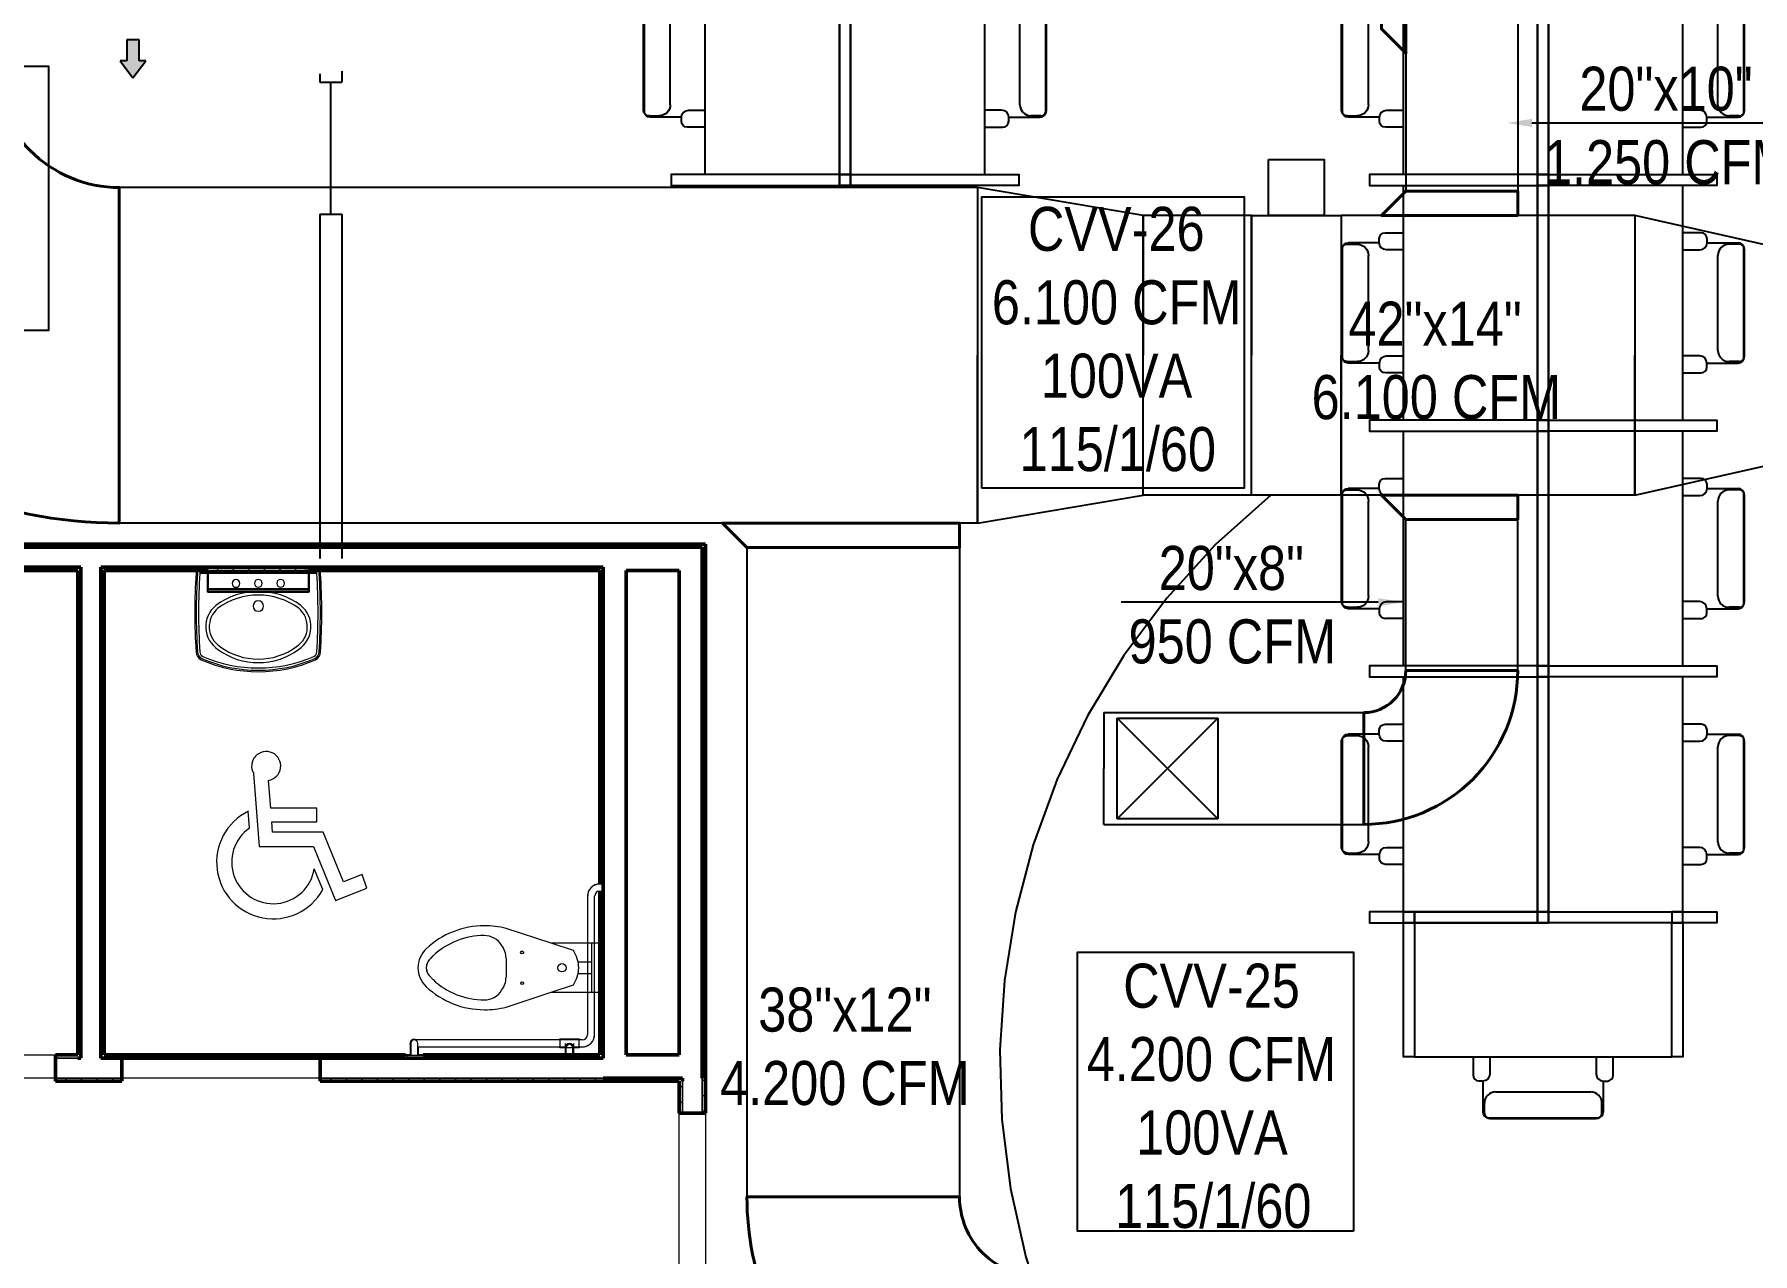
# Model space of a CAD drawing. Header units: inches. Extents: x -3 to 209, y -384 to 20.
# Drawn here: x 165.48 to 173.28, y -176.05 to -170.51 of the extents above; entities that cross this region are included whole.
import ezdxf
from ezdxf import colors
from ezdxf.entities.mleader import LeaderData, LeaderLine
from ezdxf.math import Vec2, Vec3

# ---------------------------------------------------------------- set-up
doc = ezdxf.new("R2010")
doc.units = ezdxf.units.IN
doc.header["$MEASUREMENT"] = 0
doc.linetypes.add('Hidden', pattern=[7.1438, 4.7625, -2.3813])
doc.linetypes.add('HIDDEN2', pattern=[0.1875, 0.125, -0.0625])
for name, color, linetype, lineweight in [('A-GENM', 253, 'Continuous', 9), ('A-WALL-PATT', 253, 'Continuous', 50), ('HVAC -Textos Suministro', 7, 'Continuous', 9), ('HVAC Suministro', 5, 'Continuous', 40), ('L-SITE', 253, 'Continuous', 9), ('P-SANR-FIXT', 253, 'Continuous', 9), ('Q-SPCQ', 253, 'Continuous', 9)]:
    doc.layers.add(name, color=color, linetype=linetype, lineweight=lineweight)
for name, color, linetype in [('A-WALL', 253, 'Continuous'), ('BASE PLAN$0$NBS-DARK', 253, 'Continuous'), ('BASE PLAN$0$NBS-HEAVY', 253, 'Continuous'), ('HVAC TEXTO CVV', 2, 'Continuous'), ('HVAC-Accesorios', 1, 'Continuous'), ('HVAC-Equipos', 3, 'Continuous'), ('HVAC-Rejillas', 2, 'HIDDEN2'), ('HVAC-Suministro', 170, 'Continuous'), ('NFF-FURN', 253, 'Continuous'), ('NFF-LIGHT', 253, 'Continuous')]:
    doc.layers.add(name, color=color, linetype=linetype)
doc.styles.add('Arial Narrow', font='ARIALN.TTF', dxfattribs={"height": 0.00295})
doc.styles.get("Standard").update_dxf_attribs({"font": 'arial.ttf'})

# ---------------------------------------------------------------- blocks, each defined once
blk = doc.blocks.new('ds')
at = {"linetype": 'ByBlock', "lineweight": -2}
for p, q in [((-0.0127, -0.0127), (0.0127, 0.0127)), ((-0.0127, 0.0127), (0.0127, -0.0127)), ((-0.0127, -0.0127), (-0.0127, 0.0127)), ((-0.0127, 0.0127), (0.0127, 0.0127)), ((0.0127, 0.0127), (0.0127, -0.0127)), ((0.0127, -0.0127), (-0.0127, -0.0127))]:
    blk.add_line(p, q, dxfattribs=at)
blk = doc.blocks.new('*U69')
blk.add_lwpolyline([(-0.26, -0.0566), (-0.26, 0), (0, 0), (0.0566, -0.0566), (-0.26, -0.0566)])
blk = doc.blocks.new('*U61')
blk.add_lwpolyline([(-0.182, -0.0566), (-0.182, 0), (0, 0), (0.0566, -0.0566), (-0.182, -0.0566)])
blk = doc.blocks.new('*U107')
blk.add_lwpolyline([(-0.494, -0.0566), (-0.494, 0), (0, 0), (0.0566, -0.0566), (-0.494, -0.0566)])
blk = doc.blocks.new('nci')
at = {"layer": 'NFF-FURN', "linetype": 'ByBlock', "lineweight": -2}
for p, q in [((717.3, -264.8), (634.6, -264.8)), ((744.2, -310), (744.2, -291.6)), ((744.2, -310), (885.7, -310)), ((634.6, -342.2), (711.9, -342.2)), ((793.3, -798.9), (793.3, -367.1)), ((889.4, -316.3), (844.1, -316.3)), ((911.1, -830.7), (911.1, -335.4)), ((914.8, -824.3), (914.8, -341.7)), ((710.9, -823.8), (634.6, -823.8)), ((743.2, -874.4), (743.2, -856.1)), ((743.2, -856.1), (885.7, -856.1)), ((889.4, -849.7), (844.1, -849.7)), ((634.6, -901.2), (716.3, -901.2))]:
    blk.add_line(p, q, dxfattribs=at)
for points in [[(-25, -50), (25, -50), (25, 0), (-25, 0)], [(25, -1116), (-25, -1116), (-25, -50), (25, -50)], [(25, -50), (25, -1116), (634.6, -1116), (634.6, -50)], [(-25, -1116), (25, -1116), (25, -1166), (-25, -1166)]]:
    blk.add_lwpolyline(points, close=True, dxfattribs=at)
for points in [[(25, 0), (789, 0), (789, -50), (25, -50), (25, 0)], [(25, -1116), (789, -1116), (789, -1166), (25, -1166), (25, -1116)]]:
    blk.add_lwpolyline(points, dxfattribs=at)
for centre, radius, start, end in [((711.9, -310), 32.3, 270, 0), ((717.3, -291.6), 26.9, 0, 90), ((885.7, -335.4), 25.4, 0, 90), ((844.1, -367.1), 50.8, 90, 180), ((889.4, -341.7), 25.4, 0, 90), ((710.9, -856.1), 32.3, 0, 90), ((844.1, -798.9), 50.8, 180, 270), ((885.7, -830.7), 25.4, 270, 0), ((889.4, -824.3), 25.4, 270, 0), ((716.3, -874.4), 26.9, 270, 0)]:
    blk.add_arc(centre, radius, start, end, dxfattribs=at)
blk = doc.blocks.new('tlws')
at = {"layer": 'NFF-FURN', "linetype": 'ByBlock', "lineweight": -2}
for p, q in [((-318.2, -609.6), (-318.2, -691.3)), ((-240.8, -685.9), (-240.8, -609.6)), ((240.8, -609.6), (240.8, -686.9)), ((318.2, -692.3), (318.2, -609.6)), ((-291.4, -718.2), (-273.1, -718.2)), ((-273.1, -718.2), (-273.1, -860.7)), ((-215.9, -768.3), (215.9, -768.3)), ((273, -719.2), (291.4, -719.2)), ((273, -719.2), (273, -860.7)), ((-266.7, -864.4), (-266.7, -819.1)), ((266.7, -864.4), (266.7, -819.1)), ((-247.7, -886.1), (247.6, -886.1)), ((-241.3, -889.8), (241.3, -889.8))]:
    blk.add_line(p, q, dxfattribs=at)
for points in [[(-584.6, 50), (-584.6, 0), (-634.6, 0), (-634.6, 50)], [(-584.6, 0), (-584.6, 50), (584.6, 50), (584.6, 0)], [(584.6, 0), (-584.6, 0), (-584.6, -609.6), (584.6, -609.6)], [(584.6, 50), (584.6, 0), (634.6, 0), (634.6, 50)]]:
    blk.add_lwpolyline(points, close=True, dxfattribs=at)
for points in [[(-584.6, 0), (-584.6, -609.6), (-634.6, -609.6), (-634.6, 0), (-584.6, 0)], [(634.6, 0), (634.6, -609.6), (584.6, -609.6), (584.6, 0), (634.6, 0)]]:
    blk.add_lwpolyline(points, dxfattribs=at)
for centre, radius, start, end in [((-291.4, -691.3), 26.9, 180, 270), ((-273.1, -685.9), 32.3, 270, 0), ((273, -686.9), 32.3, 180, 270), ((291.4, -692.3), 26.9, 270, 0), ((-215.9, -819.1), 50.8, 90, 180), ((215.9, -819.1), 50.8, 0, 90), ((-247.7, -860.7), 25.4, 180, 270), ((-241.3, -864.4), 25.4, 180, 270), ((241.3, -864.4), 25.4, 270, 0), ((247.6, -860.7), 25.4, 270, 0)]:
    blk.add_arc(centre, radius, start, end, dxfattribs=at)

msp = doc.modelspace()

# ---------------------------------------------------------------- hatches: boundary and pattern name
at = {"layer": 'HVAC-Rejillas'}
h = msp.add_hatch(color=256, dxfattribs=at)
h.dxf.hatch_style = 1
h.paths.add_polyline_path([(165.8975, -170.6325), (165.8675, -170.6325), (165.9254, -170.7102), (165.9834, -170.6325), (165.9534, -170.6325), (165.9534, -170.5371), (165.8975, -170.5371)])

# ---------------------------------------------------------------- linework, layer by layer
at = {"layer": 'A-GENM'}
for p, q in [((167.8243, -174.6404), (167.6192, -174.573)), ((167.9248, -174.6734), (167.8243, -174.6404)), ((168.0446, -174.6404), (167.8243, -174.6404)), ((168.0065, -174.6404), (168.0065, -174.8626)), ((168.0446, -174.8626), (168.0446, -174.6404)), ((167.2876, -174.6976), (167.2782, -174.7083)), ((167.6192, -174.7087), (167.6192, -174.7944)), ((167.6192, -174.7087), (167.6192, -174.7944)), ((168.0065, -174.7261), (167.9468, -174.7261)), ((167.9468, -174.7769), (168.0065, -174.7769)), ((167.6192, -174.93), (167.8243, -174.8626)), ((167.8243, -174.8626), (167.9248, -174.8296)), ((167.8243, -174.8626), (168.0446, -174.8626))]:
    msp.add_line(p, q, dxfattribs=at)
for centre, radius in [((167.6922, -174.6817), 0.00666), ((167.8732, -174.7515), 0.0191), ((167.6922, -174.8214), 0.00635)]:
    msp.add_circle(centre, radius, dxfattribs=at)
for centre, radius, start, end in [((167.5208, -174.9462), 0.3853, 90, 133.15027), ((167.5208, -174.9678), 0.4068, 76, 90), ((167.5208, -174.9462), 0.3409, 90, 133.15027), ((167.5208, -174.6974), 0.0921, 31.69821, 90), ((167.5208, -174.7087), 0.0984, 0, 37.25631), ((167.3397, -174.7531), 0.1206, 133.15027, 179.25115), ((167.3124, -174.7515), 0.0551, 124.11348, 180), ((167.3124, -174.7515), 0.0551, 128.33977, 180), ((167.8079, -174.7532), 0.1415, 0.68406, 34.32196), ((167.3397, -174.7499), 0.1206, 180.74885, 226.84973), ((167.3124, -174.7515), 0.0551, 180, 231.66023), ((167.3124, -174.7515), 0.0551, 180, 235.88652), ((167.3397, -174.7499), 0.0761, 216.06918, 226.84973), ((167.5208, -174.5568), 0.3409, 226.84973, 270), ((167.5208, -174.7944), 0.0984, 322.74369, 0), ((167.8079, -174.7498), 0.1415, 325.67804, 359.31594), ((167.5208, -174.5568), 0.3853, 226.84973, 270), ((167.5208, -174.8056), 0.0921, 270, 328.30179), ((167.5208, -174.5353), 0.4068, 270, 284)]:
    msp.add_arc(centre, radius, start, end, dxfattribs=at)
at = {"layer": 'A-WALL', "lineweight": 50}
for p, q in [((168.5252, -172.8271), (162.2439, -172.8271)), ((162.2439, -172.8421), (168.5102, -172.8421)), ((165.6896, -172.8421), (163.4399, -172.8421)), ((168.1121, -172.8421), (165.6896, -172.8421)), ((168.5102, -172.8421), (168.1121, -172.8421)), ((168.5102, -172.9471), (168.5102, -172.8421)), ((168.5102, -172.8421), (168.5102, -175.2523)), ((168.5252, -172.8421), (168.5252, -172.8271)), ((168.5252, -175.412), (168.5252, -172.8421)), ((163.4399, -172.9321), (165.6896, -172.9321)), ((165.6896, -172.9321), (163.4399, -172.9321)), ((165.6896, -172.9321), (165.6896, -175.1623)), ((165.6896, -172.9471), (165.6896, -172.9321)), ((165.7796, -175.1623), (165.7796, -172.9321)), ((165.7796, -172.9321), (168.0596, -172.9321)), ((168.0596, -172.9321), (165.7796, -172.9321)), ((165.7796, -172.9321), (165.7796, -172.9471)), ((168.0596, -172.9321), (168.0596, -175.1473)), ((168.0596, -172.9471), (168.0596, -172.9321)), ((163.4549, -172.9471), (165.6746, -172.9471)), ((165.6746, -172.9471), (165.6746, -175.1473)), ((165.6896, -175.1623), (165.6896, -172.9471)), ((165.7796, -172.9471), (165.7796, -175.1473)), ((165.7946, -172.9471), (166.2649, -172.9471)), ((165.7946, -175.1473), (165.7946, -172.9471)), ((166.7244, -172.9471), (168.0446, -172.9471)), ((168.0446, -172.9471), (168.0446, -174.3714)), ((168.0596, -175.1623), (168.0596, -172.9471)), ((168.1646, -172.9471), (168.4052, -172.9471)), ((168.1646, -175.1473), (168.1646, -172.9471)), ((168.4052, -172.9471), (168.4052, -175.1473)), ((168.5102, -175.1473), (168.5102, -172.9471)), ((168.0446, -174.4032), (168.0446, -175.1473)), ((165.6746, -175.1473), (165.5745, -175.1473)), ((165.5745, -175.1473), (165.5745, -175.1623)), ((165.5745, -175.1623), (165.5745, -175.2523)), ((165.6896, -175.1623), (165.6746, -175.1623)), ((165.6746, -175.1623), (165.6896, -175.1623)), ((165.7796, -175.1473), (165.7796, -175.1623)), ((165.8747, -175.1623), (165.7796, -175.1623)), ((165.7796, -175.1623), (168.0446, -175.1623)), ((167.1625, -175.1473), (165.7946, -175.1473)), ((165.8747, -175.2523), (165.8747, -175.1623)), ((168.0596, -175.1623), (166.7747, -175.1623)), ((166.7747, -175.1623), (166.7747, -175.2523)), ((168.0446, -175.1473), (167.2423, -175.1473)), ((168.0446, -175.1623), (168.0596, -175.1623)), ((168.0596, -175.1473), (168.0596, -175.1623)), ((168.4052, -175.1473), (168.1646, -175.1473)), ((168.5102, -175.2523), (168.5102, -175.1473)), ((165.5745, -175.2523), (165.5745, -175.2673)), ((165.5745, -175.2673), (165.8747, -175.2673)), ((165.8747, -175.2673), (165.8747, -175.2523)), ((166.7747, -175.2523), (166.7747, -175.2673)), ((166.7747, -175.2673), (168.4052, -175.2673)), ((168.0596, -175.2523), (168.4202, -175.2523)), ((168.4202, -175.2523), (168.0596, -175.2523)), ((168.4052, -175.2673), (168.4052, -175.412)), ((168.4202, -175.2523), (168.4202, -175.2673)), ((168.4202, -175.2673), (168.4202, -175.2523)), ((168.4052, -175.412), (168.4202, -175.412)), ((168.4202, -175.412), (168.5102, -175.412)), ((168.5102, -175.412), (168.5252, -175.412))]:
    msp.add_line(p, q, dxfattribs=at)
at = {"layer": 'A-WALL', "lineweight": 18}
for p, q in [((165.7946, -172.9471), (165.7796, -172.9471)), ((168.0596, -172.9471), (168.0446, -172.9471)), ((165.6746, -175.1623), (165.5745, -175.1623)), ((165.5745, -175.1623), (165.6746, -175.1623)), ((165.5745, -175.2523), (165.6896, -175.2523)), ((165.6896, -175.2523), (165.5745, -175.2523)), ((165.6896, -175.2523), (165.8747, -175.2523)), ((165.8747, -175.2523), (165.6896, -175.2523)), ((166.7747, -175.2523), (168.0596, -175.2523)), ((168.0596, -175.2523), (166.7747, -175.2523)), ((168.4202, -175.2673), (168.4202, -175.412)), ((168.4202, -175.412), (168.4202, -175.2673)), ((168.5102, -175.412), (168.5102, -175.2523)), ((168.5102, -175.2523), (168.5102, -175.412))]:
    msp.add_line(p, q, dxfattribs=at)
at = {"layer": 'A-WALL', "lineweight": 9}
for p, q in [((164.7745, -175.1473), (165.5745, -175.1473)), ((165.5745, -175.2523), (164.7745, -175.2523)), ((166.7747, -175.2523), (165.8747, -175.2523)), ((168.4052, -176.972), (168.4052, -175.412)), ((168.5252, -175.412), (168.5252, -176.972))]:
    msp.add_line(p, q, dxfattribs=at)
at = {"layer": 'A-WALL-PATT', "linetype": 'Continuous', "lineweight": 9}
for p, q in [((165.4908, -172.8421), (165.5058, -172.8271)), ((165.5615, -172.8421), (165.5765, -172.8271)), ((165.6322, -172.8421), (165.6472, -172.8271)), ((165.7029, -172.8421), (165.7179, -172.8271)), ((165.7736, -172.8421), (165.7886, -172.8271)), ((165.8443, -172.8421), (165.8593, -172.8271)), ((165.915, -172.8421), (165.93, -172.8271)), ((165.9857, -172.8421), (166.0007, -172.8271)), ((166.0564, -172.8421), (166.0714, -172.8271)), ((166.1272, -172.8421), (166.1422, -172.8271)), ((166.1979, -172.8421), (166.2129, -172.8271)), ((166.2686, -172.8421), (166.2836, -172.8271)), ((166.3393, -172.8421), (166.3543, -172.8271)), ((166.41, -172.8421), (166.425, -172.8271)), ((166.4807, -172.8421), (166.4957, -172.8271)), ((166.5514, -172.8421), (166.5664, -172.8271)), ((166.6221, -172.8421), (166.6371, -172.8271)), ((166.6928, -172.8421), (166.7078, -172.8271)), ((166.7636, -172.8421), (166.7786, -172.8271)), ((166.8343, -172.8421), (166.8493, -172.8271)), ((166.905, -172.8421), (166.92, -172.8271)), ((166.9757, -172.8421), (166.9907, -172.8271)), ((167.0464, -172.8421), (167.0614, -172.8271)), ((167.1171, -172.8421), (167.1321, -172.8271)), ((167.1878, -172.8421), (167.2028, -172.8271)), ((167.2585, -172.8421), (167.2735, -172.8271)), ((167.3292, -172.8421), (167.3442, -172.8271)), ((167.4, -172.8421), (167.415, -172.8271)), ((167.4707, -172.8421), (167.4857, -172.8271)), ((167.5414, -172.8421), (167.5564, -172.8271)), ((167.6121, -172.8421), (167.6271, -172.8271)), ((167.6828, -172.8421), (167.6978, -172.8271)), ((167.7535, -172.8421), (167.7685, -172.8271)), ((167.8242, -172.8421), (167.8392, -172.8271)), ((167.8949, -172.8421), (167.9099, -172.8271)), ((167.9656, -172.8421), (167.9806, -172.8271)), ((168.0363, -172.8421), (168.0513, -172.8271)), ((168.1071, -172.8421), (168.1221, -172.8271)), ((168.1778, -172.8421), (168.1928, -172.8271)), ((168.2485, -172.8421), (168.2635, -172.8271)), ((168.3192, -172.8421), (168.3342, -172.8271)), ((168.3899, -172.8421), (168.4049, -172.8271)), ((168.4606, -172.8421), (168.4756, -172.8271)), ((168.5102, -172.8632), (168.5252, -172.8482)), ((165.5979, -172.9471), (165.6129, -172.9321)), ((165.81, -172.9471), (165.825, -172.9321)), ((165.8807, -172.9471), (165.8957, -172.9321)), ((165.9514, -172.9471), (165.9664, -172.9321)), ((166.0222, -172.9471), (166.0372, -172.9321)), ((166.0929, -172.9471), (166.1079, -172.9321)), ((166.1636, -172.9471), (166.1786, -172.9321)), ((166.2343, -172.9471), (166.2493, -172.9321)), ((166.305, -172.9471), (166.32, -172.9321)), ((166.3757, -172.9471), (166.3907, -172.9321)), ((166.4464, -172.9471), (166.4614, -172.9321)), ((166.5171, -172.9471), (166.5321, -172.9321)), ((166.5878, -172.9471), (166.6028, -172.9321)), ((166.6586, -172.9471), (166.6736, -172.9321)), ((166.7293, -172.9471), (166.7443, -172.9321)), ((166.8, -172.9471), (166.815, -172.9321)), ((166.8707, -172.9471), (166.8857, -172.9321)), ((166.9414, -172.9471), (166.9564, -172.9321)), ((167.0121, -172.9471), (167.0271, -172.9321)), ((167.0828, -172.9471), (167.0978, -172.9321)), ((167.1535, -172.9471), (167.1685, -172.9321)), ((167.2242, -172.9471), (167.2392, -172.9321)), ((167.295, -172.9471), (167.31, -172.9321)), ((167.3657, -172.9471), (167.3807, -172.9321)), ((167.4364, -172.9471), (167.4514, -172.9321)), ((167.5071, -172.9471), (167.5221, -172.9321)), ((167.5778, -172.9471), (167.5928, -172.9321)), ((167.6485, -172.9471), (167.6635, -172.9321)), ((167.7192, -172.9471), (167.7342, -172.9321)), ((167.7899, -172.9471), (167.8049, -172.9321)), ((167.8606, -172.9471), (167.8756, -172.9321)), ((167.9313, -172.9471), (167.9463, -172.9321)), ((168.0021, -172.9471), (168.0171, -172.9321)), ((168.5102, -172.9339), (168.5252, -172.9189)), ((165.7796, -172.9526), (165.7852, -172.9471)), ((168.5102, -173.0046), (168.5252, -172.9896)), ((168.0446, -173.0637), (168.0596, -173.0487)), ((168.5102, -173.0753), (168.5252, -173.0603)), ((165.6896, -173.1601), (165.6746, -173.1451)), ((168.5102, -173.1461), (168.5252, -173.1311)), ((168.0446, -173.2227), (168.0596, -173.2077)), ((168.5102, -173.2168), (168.5252, -173.2018)), ((165.6746, -173.2946), (165.6896, -173.2796)), ((168.5102, -173.2875), (168.5252, -173.2725)), ((168.0446, -173.3817), (168.0596, -173.3667)), ((168.5102, -173.3582), (168.5252, -173.3432)), ((168.5102, -173.4289), (168.5252, -173.4139)), ((168.5102, -173.4996), (168.5252, -173.4846)), ((165.7796, -173.5327), (165.7946, -173.5177)), ((168.5102, -173.5703), (168.5252, -173.5553)), ((165.6896, -173.5843), (165.6746, -173.5693)), ((168.5102, -173.641), (168.5252, -173.626)), ((165.6746, -173.7189), (165.6896, -173.7039)), ((165.7796, -173.6917), (165.7946, -173.6767)), ((168.5102, -173.7117), (168.5252, -173.6967)), ((168.5102, -173.7825), (168.5252, -173.7675)), ((165.7796, -173.8507), (165.7946, -173.8357)), ((168.5102, -173.8532), (168.5252, -173.8382)), ((168.0446, -173.9618), (168.0596, -173.9468)), ((168.5102, -173.9239), (168.5252, -173.9089)), ((165.6896, -174.0086), (165.6746, -173.9936)), ((168.5102, -173.9946), (168.5252, -173.9796)), ((168.0446, -174.1208), (168.0596, -174.1058)), ((168.5102, -174.0653), (168.5252, -174.0503)), ((165.6746, -174.1432), (165.6896, -174.1282)), ((168.5102, -174.136), (168.5252, -174.121)), ((168.0446, -174.2798), (168.0596, -174.2648)), ((168.5102, -174.2067), (168.5252, -174.1917)), ((168.5102, -174.2774), (168.5252, -174.2624)), ((168.5102, -174.3481), (168.5252, -174.3331)), ((165.6896, -174.4329), (165.6746, -174.4179)), ((165.7796, -174.4307), (165.7946, -174.4157)), ((168.5102, -174.4188), (168.5252, -174.4038)), ((168.5102, -174.4896), (168.5252, -174.4746)), ((165.6746, -174.5674), (165.6896, -174.5524)), ((165.7796, -174.5897), (165.7946, -174.5747)), ((168.5102, -174.5603), (168.5252, -174.5453)), ((168.5102, -174.631), (168.5252, -174.616)), ((168.5102, -174.7017), (168.5252, -174.6867)), ((165.7796, -174.7487), (165.7946, -174.7337)), ((168.5102, -174.7724), (168.5252, -174.7574)), ((165.6896, -174.8571), (165.6746, -174.8421)), ((168.0446, -174.8598), (168.0596, -174.8448)), ((168.5102, -174.8431), (168.5252, -174.8281)), ((168.5102, -174.9138), (168.5252, -174.8988)), ((165.6746, -174.9917), (165.6896, -174.9767)), ((168.0446, -175.0188), (168.0596, -175.0038)), ((168.5102, -174.9845), (168.5252, -174.9695)), ((168.5102, -175.0552), (168.5252, -175.0402)), ((168.5102, -175.126), (168.5252, -175.111)), ((165.9461, -175.1623), (165.9611, -175.1473)), ((166.1051, -175.1623), (166.1201, -175.1473)), ((166.2641, -175.1623), (166.2791, -175.1473)), ((166.8441, -175.1623), (166.8591, -175.1473)), ((167.0031, -175.1623), (167.0181, -175.1473)), ((167.1621, -175.1623), (167.1751, -175.1493)), ((167.7421, -175.1623), (167.7571, -175.1473)), ((167.9011, -175.1623), (167.9161, -175.1473)), ((168.5102, -175.1967), (168.5252, -175.1817)), ((165.6112, -175.2673), (165.6262, -175.2523)), ((165.6819, -175.2673), (165.6969, -175.2523)), ((165.7526, -175.2673), (165.7676, -175.2523)), ((165.8233, -175.2673), (165.8383, -175.2523)), ((166.8132, -175.2673), (166.8282, -175.2523)), ((166.884, -175.2673), (166.899, -175.2523)), ((166.9547, -175.2673), (166.9697, -175.2523)), ((167.0254, -175.2673), (167.0404, -175.2523)), ((167.0961, -175.2673), (167.1111, -175.2523)), ((167.1668, -175.2673), (167.1818, -175.2523)), ((167.2375, -175.2673), (167.2525, -175.2523)), ((167.3082, -175.2673), (167.3232, -175.2523)), ((167.3789, -175.2673), (167.3939, -175.2523)), ((167.4496, -175.2673), (167.4646, -175.2523)), ((167.5204, -175.2673), (167.5354, -175.2523)), ((167.5911, -175.2673), (167.6061, -175.2523)), ((167.6618, -175.2673), (167.6768, -175.2523)), ((167.7325, -175.2673), (167.7475, -175.2523)), ((167.8032, -175.2673), (167.8182, -175.2523)), ((167.8739, -175.2673), (167.8889, -175.2523)), ((167.9446, -175.2673), (167.9596, -175.2523)), ((168.0153, -175.2673), (168.0303, -175.2523)), ((168.086, -175.2673), (168.101, -175.2523)), ((168.1568, -175.2673), (168.1718, -175.2523)), ((168.2275, -175.2673), (168.2425, -175.2523)), ((168.2982, -175.2673), (168.3132, -175.2523)), ((168.3689, -175.2673), (168.3839, -175.2523)), ((168.5102, -175.2674), (168.5252, -175.2524)), ((168.4052, -175.3017), (168.4202, -175.2867)), ((168.5102, -175.3381), (168.5252, -175.3231)), ((168.4052, -175.3724), (168.4202, -175.3574)), ((168.5102, -175.4088), (168.5252, -175.3938))]:
    msp.add_line(p, q, dxfattribs=at)
at = {"layer": 'BASE PLAN$0$NBS-DARK', "const_width": 0.01}
msp.add_lwpolyline([(166.8233, -170.7291), (166.8232, -171.3291)], dxfattribs=at)
at = {"layer": 'BASE PLAN$0$NBS-HEAVY'}
for p, q in [((166.7733, -170.6911), (166.7733, -170.7291)), ((166.7733, -170.7291), (166.8733, -170.7291)), ((166.8733, -170.6791), (166.8733, -170.7291)), ((166.7732, -171.3291), (166.8732, -171.3291)), ((166.7733, -171.3291), (166.7733, -172.8928)), ((166.8732, -171.3291), (166.8732, -172.8928))]:
    msp.add_line(p, q, dxfattribs=at)
at = {"layer": 'HVAC Suministro'}
for points in [[(165.2921, -170.6364), (163.7681, -170.6364, 0.414214), (165.8636, -172.7319), (165.8636, -171.2079, -0.414214)], [(171.5137, -173.5925), (171.5137, -174.1005, 0.414214), (172.2122, -173.402), (171.7042, -173.402, -0.414214)], [(170.0401, -176.1539), (170.0401, -177.1191, -0.414214), (168.7129, -175.792), (169.6781, -175.792, 0.414214)]]:
    msp.add_lwpolyline(points, format="xyb", close=True, dxfattribs=at)
at = {"layer": 'HVAC TEXTO CVV', "color": 1}
for points in [[(169.778, -172.5715), (170.9719, -172.5715), (170.9719, -171.2523), (169.778, -171.2523)], [(171.4669, -175.9483), (170.2141, -175.9483), (170.2141, -174.6804), (171.4669, -174.6804)]]:
    msp.add_lwpolyline(points, close=True, dxfattribs=at)
at = {"layer": 'HVAC-Accesorios', "color": 1, "linetype": 'Hidden'}
msp.add_arc((173.1844, -175.1856), 3.3233, 129.05217, 217.96584, dxfattribs=at)
at = {"layer": 'HVAC-Equipos'}
msp.add_lwpolyline([(171.0801, -171.0809), (171.3341, -171.0809), (171.3341, -171.3349), (171.0801, -171.3349)], close=True, dxfattribs=at)
msp.add_lwpolyline([(171.4103, -171.3349), (171.4103, -172.6048), (171.0039, -172.6048), (171.0039, -171.3349), (171.4103, -171.3349)], dxfattribs=at)
at = {"layer": 'HVAC-Rejillas'}
msp.add_lwpolyline([(165.8975, -170.5371), (165.8975, -170.6325), (165.8675, -170.6325), (165.9254, -170.7102), (165.9834, -170.6325), (165.9534, -170.6325), (165.9534, -170.5371)], close=True, dxfattribs=at)
at = {"layer": 'HVAC-Suministro'}
for p, q in [((171.7042, -169.5276), (171.7042, -171.2242)), ((172.2122, -169.5276), (172.2122, -171.2242)), ((169.7594, -171.2079), (165.8636, -171.2079)), ((165.8636, -171.2079), (165.8636, -171.9699)), ((169.7594, -171.2079), (169.7594, -171.9699)), ((171.7042, -171.2242), (171.9582, -171.2242)), ((172.2122, -171.2242), (171.9582, -171.2242)), ((171.0038, -171.3347), (170.5115, -171.3348)), ((170.5115, -171.3348), (170.5116, -171.9698)), ((171.0038, -171.3347), (171.0039, -171.9697)), ((172.7437, -171.3347), (171.4102, -171.3348)), ((171.4102, -171.3348), (171.4103, -171.9698)), ((172.7437, -171.3347), (172.7438, -171.9697)), ((165.8636, -172.7319), (165.8636, -171.9699)), ((169.7594, -172.7319), (169.7594, -171.9699)), ((170.5117, -172.6048), (170.5116, -171.9698)), ((171.004, -172.6047), (171.0039, -171.9697)), ((171.4103, -172.6048), (171.4103, -171.9698)), ((172.7438, -172.6047), (172.7438, -171.9697)), ((171.004, -172.6047), (170.5117, -172.6048)), ((172.7438, -172.6047), (171.4103, -172.6048)), ((169.7594, -172.7319), (165.8636, -172.7319)), ((171.7042, -173.402), (171.7042, -172.7153)), ((171.7042, -172.7153), (171.9582, -172.7153)), ((172.2122, -172.7153), (171.9582, -172.7153)), ((172.2122, -173.402), (172.2122, -172.7153)), ((168.7128, -172.8425), (169.1954, -172.8425)), ((168.7128, -172.8425), (168.7129, -175.792)), ((169.678, -172.8424), (169.1954, -172.8425)), ((169.678, -172.8424), (169.6781, -175.7919)), ((171.7042, -173.402), (171.9582, -173.402)), ((172.2122, -173.402), (171.9582, -173.402)), ((170.3331, -173.5925), (170.3331, -173.8465)), ((170.3331, -173.5925), (171.5137, -173.5925)), ((171.5137, -173.5925), (171.5137, -173.8465)), ((170.3331, -174.1005), (170.3331, -173.8465)), ((171.5137, -174.1005), (171.5137, -173.8465)), ((170.3331, -174.1005), (171.5137, -174.1005)), ((168.7129, -175.792), (169.1955, -175.792)), ((169.6781, -175.7919), (169.1955, -175.792))]:
    msp.add_line(p, q, dxfattribs=at)
for points in [[(170.5115, -171.3348), (169.7594, -171.2079), (169.7594, -172.7319), (170.5117, -172.6048)], [(173.6436, -171.5381), (172.7438, -171.3347), (172.7438, -172.6047), (173.6436, -172.4017)]]:
    msp.add_lwpolyline(points, close=True, dxfattribs=at)
at = {"layer": 'L-SITE'}
for p, q in [((166.4735, -173.869), (166.4989, -174.2012)), ((166.5509, -174.0272), (166.5413, -173.9005)), ((166.76, -174.0272), (166.5509, -174.0272)), ((166.76, -174.0889), (166.76, -174.0272)), ((166.4551, -174.1168), (166.4493, -174.0409)), ((166.5592, -174.1361), (166.5556, -174.0889)), ((166.5556, -174.0889), (166.76, -174.0889)), ((166.7896, -174.1361), (166.5592, -174.1361)), ((166.8814, -174.3619), (166.7896, -174.1361)), ((166.4989, -174.2012), (166.7457, -174.2012)), ((166.7457, -174.2012), (166.8454, -174.4464)), ((166.7875, -174.3967), (166.7488, -174.3016)), ((166.9667, -174.3278), (166.8814, -174.3619)), ((166.9879, -174.3895), (166.9667, -174.3278)), ((166.8454, -174.4464), (166.9879, -174.3895))]:
    msp.add_line(p, q, dxfattribs=at)
for centre, radius, start, end in [((166.5303, -173.8353), 0.066, 279.52961, 210.67771), ((166.5625, -174.272), 0.2573, 116.09402, 331.00806), ((166.5625, -174.272), 0.1887, 124.68421, 350.97943)]:
    msp.add_arc(centre, radius, start, end, dxfattribs=at)
at = {"layer": 'NFF-FURN'}
msp.add_lwpolyline([(163.5428, -171.857), (163.5428, -170.657), (165.5428, -170.657), (165.5428, -171.857)], close=True, dxfattribs=at)
at = {"layer": 'NFF-LIGHT'}
msp.add_line((165.5428, -170.657), (165.5428, -171.857), dxfattribs=at)
at = {"layer": 'P-SANR-FIXT'}
for p, q in [((166.7771, -172.9471), (166.2122, -172.9471)), ((166.2122, -172.9471), (166.2122, -172.9597)), ((166.2187, -172.96), (166.2187, -172.9471)), ((166.2292, -172.9471), (166.2292, -172.9603)), ((166.2292, -172.9556), (166.4946, -172.956)), ((166.4946, -172.9603), (166.2292, -172.9603)), ((166.4946, -172.956), (166.7601, -172.9556)), ((166.7601, -172.9603), (166.4946, -172.9603)), ((166.7601, -172.9603), (166.7601, -172.9471)), ((166.7706, -172.9471), (166.7706, -172.96)), ((166.7771, -172.9597), (166.7771, -172.9471))]:
    msp.add_line(p, q, dxfattribs=at)
for centre, radius, start, end in [((168.9135, -173.1384), 2.7072, 176.2165, 183.78169), ((168.9135, -173.1384), 2.7007, 176.21195, 183.78649), ((168.9135, -173.1384), 2.6901, 176.20455, 183.79545), ((166.3931, -173.0061), 0.0176, 0, 180), ((166.3931, -173.0061), 0.0176, 180, 0), ((166.4946, -173.0059), 0.0175, 0, 180), ((166.4946, -173.0059), 0.0175, 180, 0), ((166.5962, -173.0059), 0.0175, 0, 180), ((166.5962, -173.0059), 0.0175, 180, 0), ((164.0758, -173.1384), 2.6901, 356.20455, 3.79545), ((164.0758, -173.1384), 2.7007, 356.21461, 3.78805), ((164.0758, -173.1384), 2.7072, 356.21998, 3.7835), ((166.4946, -173.3682), 0.3256, 53.57252, 126.42748), ((166.4946, -173.3682), 0.3094, 53.65076, 126.34924), ((166.4946, -173.109), 0.0237, 0, 180), ((166.3802, -173.2024), 0.1243, 129.36336, 236.44856), ((166.3802, -173.2024), 0.1082, 129.57747, 236.64415), ((166.4946, -173.109), 0.0237, 180, 0), ((166.6091, -173.2024), 0.1082, 303.35585, 50.42253), ((166.6091, -173.2024), 0.1243, 303.55144, 50.63664), ((166.2514, -173.317), 0.0392, 179.96548, 246.03955), ((166.2514, -173.317), 0.0327, 179.60353, 246.01235), ((166.2514, -173.317), 0.0222, 178.70728, 245.94466), ((166.4946, -173.056), 0.3099, 233.76827, 306.23173), ((166.4946, -173.056), 0.2938, 233.69309, 306.30691), ((166.7382, -173.3172), 0.0219, 293.66977, 1.92173), ((166.7382, -173.3172), 0.0324, 293.66977, 0.90352), ((166.7382, -173.3172), 0.0389, 293.66977, 0.49426), ((166.4947, -172.7617), 0.6454, 246.32584, 293.66977), ((166.4947, -172.7617), 0.6389, 246.32735, 293.66977), ((166.4947, -172.7617), 0.6284, 246.33023, 293.66977)]:
    msp.add_arc(centre, radius, start, end, dxfattribs=at)
at = {"layer": 'Q-SPCQ', "lineweight": 25}
for p, q in [((166.2649, -173.0453), (166.2649, -172.9471)), ((166.2649, -172.9471), (166.7244, -172.9471)), ((166.2649, -173.0312), (166.2649, -172.9487)), ((166.2649, -172.9489), (166.2657, -172.9489)), ((166.2649, -172.9505), (166.2657, -172.9505)), ((166.2657, -172.9489), (166.2657, -172.9507)), ((166.2665, -173.0314), (166.2665, -172.9471)), ((166.2665, -172.9471), (166.7228, -172.9471)), ((166.2665, -172.9473), (166.2848, -172.9473)), ((166.2665, -172.9482), (166.2784, -172.9482)), ((166.2665, -172.9507), (166.7228, -172.9507)), ((166.2673, -172.9489), (166.2856, -172.9478)), ((166.722, -172.9489), (166.2673, -172.9489)), ((166.2848, -172.9473), (166.2848, -172.9478)), ((166.2856, -172.9478), (166.7037, -172.9478)), ((166.7037, -172.9478), (166.722, -172.9489)), ((166.7045, -172.9473), (166.7045, -172.9478)), ((166.7228, -172.9473), (166.7045, -172.9473)), ((166.7108, -172.9482), (166.7228, -172.9482)), ((166.7228, -172.9471), (166.7228, -173.0327)), ((166.7236, -172.9489), (166.7236, -172.9507)), ((166.7244, -172.9489), (166.7236, -172.9489)), ((166.7244, -172.9505), (166.7236, -172.9505)), ((166.7244, -172.9471), (166.7244, -173.0453)), ((166.7244, -172.9489), (166.7244, -173.0312)), ((166.266, -173.0342), (166.2649, -173.034)), ((166.2649, -173.0441), (166.2649, -173.034)), ((166.7244, -173.0453), (166.2649, -173.0453)), ((166.266, -173.0331), (166.2669, -173.033)), ((166.266, -173.0453), (166.266, -173.0342)), ((166.7232, -173.0443), (166.266, -173.0443)), ((166.7232, -173.0453), (166.266, -173.0453)), ((166.2665, -173.0314), (166.2661, -173.0327)), ((166.7232, -173.0342), (166.2661, -173.0341)), ((166.7228, -173.0314), (166.2665, -173.0314)), ((166.2672, -173.0328), (166.7221, -173.0328)), ((166.7232, -173.0331), (166.7224, -173.033)), ((166.7232, -173.0342), (166.7226, -173.0332)), ((166.7232, -173.0342), (166.7232, -173.0453)), ((166.7244, -173.034), (166.7244, -173.0441))]:
    msp.add_line(p, q, dxfattribs=at)
at = {"layer": 'Q-SPCQ'}
for p, q in [((168.0565, -174.3714), (168.0438, -174.3714)), ((168.0438, -174.4032), (168.0565, -174.4032)), ((167.9898, -174.4254), (167.9898, -175.0549)), ((168.0215, -175.0555), (168.0215, -174.4254)), ((167.1833, -175.0953), (167.1833, -175.1461)), ((167.1865, -175.0953), (167.1865, -175.1461)), ((167.8564, -175.0794), (167.2024, -175.0794)), ((167.2183, -175.1461), (167.2183, -175.0953)), ((167.2183, -175.1461), (167.2183, -175.1112)), ((167.2183, -175.1112), (167.8564, -175.1112)), ((167.2214, -175.1461), (167.2214, -175.111)), ((167.8633, -175.0763), (167.8564, -175.0794)), ((167.8633, -175.0763), (167.8564, -175.0794)), ((167.958, -175.0794), (167.8564, -175.0794)), ((167.8564, -175.1112), (167.8633, -175.1144)), ((167.8564, -175.1112), (167.8633, -175.1144)), ((167.8564, -175.1112), (167.8914, -175.1112)), ((167.9512, -175.0763), (167.8633, -175.0763)), ((167.9512, -175.0763), (167.8633, -175.0763)), ((167.8633, -175.0763), (167.8633, -175.0953)), ((167.8633, -175.0953), (167.8633, -175.1144)), ((167.8633, -175.1144), (167.8882, -175.1144)), ((167.8633, -175.1144), (167.8883, -175.1144)), ((167.8882, -175.0953), (167.8882, -175.1112)), ((167.8882, -175.1143), (167.8882, -175.1461)), ((167.8882, -175.1144), (167.8882, -175.1461)), ((167.8914, -175.1112), (167.8914, -175.1451)), ((167.8914, -175.1144), (167.9231, -175.1144)), ((167.9231, -175.1112), (167.958, -175.1112)), ((167.9231, -175.1451), (167.9231, -175.1112)), ((167.9262, -175.1144), (167.9512, -175.1144)), ((167.9263, -175.1112), (167.9263, -175.0953)), ((167.9263, -175.1461), (167.9263, -175.1143)), ((167.9263, -175.1461), (167.9263, -175.1144)), ((167.9263, -175.1144), (167.9512, -175.1144)), ((167.958, -175.0794), (167.9512, -175.0763)), ((167.958, -175.0794), (167.9512, -175.0763)), ((167.9512, -175.0953), (167.9512, -175.0763)), ((167.9512, -175.1144), (167.9512, -175.0953)), ((167.9512, -175.1144), (167.958, -175.1112)), ((167.9512, -175.1144), (167.958, -175.1112)), ((167.9644, -175.0794), (167.958, -175.0794)), ((167.958, -175.1112), (167.9644, -175.1112)), ((167.9898, -175.054), (167.9898, -175.0551)), ((167.1625, -175.1461), (167.1611, -175.1461)), ((167.1611, -175.1461), (167.1611, -175.1473)), ((167.1611, -175.1461), (167.1611, -175.1493)), ((167.1611, -175.1461), (167.1611, -175.1473)), ((167.1625, -175.1461), (167.1864, -175.1461)), ((167.1625, -175.1461), (167.1625, -175.1461)), ((167.2024, -175.1493), (167.1625, -175.1493)), ((167.2423, -175.1493), (167.2024, -175.1493)), ((167.2184, -175.1461), (167.2423, -175.1461)), ((167.2437, -175.1461), (167.2423, -175.1461)), ((167.2423, -175.1461), (167.2423, -175.1461)), ((167.2437, -175.1473), (167.2437, -175.1461)), ((167.2437, -175.1493), (167.2437, -175.1461)), ((167.2437, -175.1473), (167.2437, -175.1461)), ((167.8674, -175.1461), (167.866, -175.1461)), ((167.866, -175.1461), (167.866, -175.1473)), ((167.866, -175.1461), (167.866, -175.1473)), ((167.866, -175.1461), (167.9072, -175.1461)), ((167.9072, -175.1461), (167.9485, -175.1461)), ((167.9485, -175.1461), (167.948, -175.1461)), ((167.9485, -175.1473), (167.9485, -175.1461)), ((167.9485, -175.1473), (167.9485, -175.1461))]:
    msp.add_line(p, q, dxfattribs=at)
at = {"layer": 'Q-SPCQ', "flags": 128}
for points in [[(168.0438, -174.3714), (168.0416, -174.3715), (168.0395, -174.3716), (168.0373, -174.3718), (168.0352, -174.3721), (168.0331, -174.3725), (168.0309, -174.373), (168.0289, -174.3735), (168.0268, -174.3742), (168.0248, -174.3749), (168.0228, -174.3757), (168.0208, -174.3766), (168.0188, -174.3775), (168.017, -174.3786), (168.0151, -174.3797), (168.0133, -174.3809), (168.0115, -174.3821), (168.0098, -174.3834), (168.0082, -174.3848), (168.0066, -174.3863), (168.0051, -174.3878), (168.0036, -174.3894), (168.0022, -174.391), (168.0008, -174.3927), (167.9996, -174.3944), (167.9984, -174.3962), (167.9972, -174.3981), (167.9962, -174.4), (167.9952, -174.4019), (167.9943, -174.4038), (167.9935, -174.4058), (167.9927, -174.4079), (167.9921, -174.4099), (167.9915, -174.412), (167.991, -174.4141), (167.9906, -174.4162), (167.9903, -174.4184), (167.99, -174.4205), (167.9899, -174.4227), (167.9898, -174.4248)], [(167.1865, -175.0953), (167.1865, -175.0954), (167.1865, -175.0955), (167.1865, -175.0956), (167.1865, -175.0958), (167.1865, -175.0961), (167.1865, -175.0965), (167.1865, -175.0969)], [(167.2025, -175.1112), (167.2024, -175.1112), (167.2024, -175.1112)], [(167.2183, -175.0971), (167.2183, -175.0966), (167.2183, -175.0962), (167.2183, -175.0959), (167.2183, -175.0957), (167.2183, -175.0955), (167.2183, -175.0954), (167.2183, -175.0953), (167.2183, -175.0953)], [(167.9644, -175.1112), (167.9667, -175.1112), (167.969, -175.111), (167.9712, -175.1108), (167.9735, -175.1105), (167.9758, -175.1101), (167.978, -175.1096), (167.9802, -175.109), (167.9824, -175.1083), (167.9845, -175.1075), (167.9867, -175.1067), (167.9887, -175.1058), (167.9908, -175.1047), (167.992, -175.1041)], [(167.9928, -175.1036), (167.9948, -175.1025), (167.9967, -175.1012), (167.9985, -175.0999), (168.0003, -175.0985), (168.0021, -175.097), (168.0038, -175.0955), (168.0054, -175.0939), (168.007, -175.0922), (168.0084, -175.0905), (168.0099, -175.0887), (168.0112, -175.0868), (168.0125, -175.0849), (168.0137, -175.083), (168.0148, -175.081), (168.0158, -175.0789), (168.0168, -175.0769), (168.0177, -175.0748), (168.0185, -175.0726), (168.0191, -175.0704), (168.0198, -175.0682), (168.0203, -175.066), (168.0207, -175.0638), (168.0211, -175.0615), (168.0213, -175.0592), (168.0215, -175.0569), (168.0215, -175.0547)]]:
    msp.add_lwpolyline(points, dxfattribs=at)
at = {"layer": 'Q-SPCQ', "lineweight": 25}
for centre, radius, start, end in [((166.2665, -172.9487), 0.00163, 90, 180), ((166.2665, -172.9489), 0.00163, 90, 180), ((166.2661, -172.9476), 0.00312, 246.8109, 277.34561), ((166.2665, -172.9489), 0.000737, 90, 180), ((166.7228, -172.9488), 0.00164, 353.70495, 90), ((166.7228, -172.9489), 0.00163, 0.00001, 90), ((166.7228, -172.9489), 0.000737, 0.00002, 90), ((166.7232, -172.9476), 0.00312, 262.65418, 293.18934), ((166.2661, -173.0283), 0.00312, 246.80786, 277.34872), ((166.2664, -173.0312), 0.00155, 179.53372, 256.67808), ((166.2662, -173.034), 0.00133, 96, 180), ((166.2658, -173.0319), 0.00228, 246.80222, 277.30225), ((166.2658, -173.042), 0.00228, 246.94792, 277.50378), ((166.266, -173.0441), 0.00119, 180, 270), ((166.2662, -173.034), 0.000887, 99.21029, 185.08897), ((166.266, -173.0442), 0.00071, 190.65321, 271.19711), ((166.7219, -173.0336), 0.000836, 34, 96.99117), ((166.7232, -173.0283), 0.00312, 262.65286, 293.19247), ((166.723, -173.0312), 0.00149, 274, 0), ((166.7231, -173.034), 0.00129, 356.65651, 94), ((166.7231, -173.034), 0.000881, 358.30674, 80.61578), ((166.7235, -173.0319), 0.00229, 262.66048, 293.16595), ((166.7235, -173.0421), 0.00226, 262.42641, 293.27419), ((166.7232, -173.0441), 0.00119, 270, 0), ((166.7232, -173.0441), 0.000724, 270.1892, 348.3242)]:
    msp.add_arc(centre, radius, start, end, dxfattribs=at)
at = {"layer": 'Q-SPCQ'}
for centre, radius, start, end in [((168.0438, -174.4254), 0.054, 90, 180), ((168.0438, -174.4254), 0.0222, 90, 180), ((167.2024, -175.0953), 0.019, 64.3934, 180), ((167.2024, -175.0953), 0.019, 180, 205.6066), ((167.2024, -175.0953), 0.0159, 0, 180), ((167.2024, -175.0953), 0.0159, 90, 180), ((167.9072, -175.1144), 0.0191, 0, 180), ((167.9644, -175.054), 0.0254, 270, 358.18382), ((167.9644, -175.054), 0.0571, 270, 358.51742)]:
    msp.add_arc(centre, radius, start, end, dxfattribs=at)
at = {"layer": 'Q-SPCQ', "lineweight": 25}
for points, degree in [([(166.2673, -172.9489), (166.267, -172.9489), (166.2665, -172.9507)], 2), ([(166.722, -172.9489), (166.7223, -172.9489), (166.7228, -172.9507)], 2), ([(166.2675, -173.0328), (166.267, -173.0328), (166.2667, -173.0332), (166.266, -173.0342)], 3), ([(166.2665, -173.0314), (166.2669, -173.033), (166.2671, -173.0328), (166.2675, -173.0328)], 3), ([(166.7228, -173.0314), (166.7224, -173.0328), (166.7221, -173.0328)], 2)]:
    msp.add_open_spline(points, degree=degree, dxfattribs=at)
at = {"layer": 'Q-SPCQ'}
for points, knots in [([(167.1865, -175.1058), (167.1864, -175.1056), (167.186, -175.1051), (167.1854, -175.104), (167.1845, -175.102), (167.1836, -175.099), (167.1833, -175.0966), (167.1833, -175.0953)], [0.5788489, 0.5788489, 0.5788489, 0.5788489, 0.6071429, 0.6428571, 0.7142857, 0.8571429, 1, 1, 1, 1]), ([(167.8883, -175.1144), (167.8883, -175.1144), (167.8883, -175.1143), (167.8886, -175.114), (167.8891, -175.1135), (167.8898, -175.1128), (167.8905, -175.1121), (167.8911, -175.1115), (167.8916, -175.111), (167.8921, -175.1105), (167.8928, -175.1098), (167.8937, -175.1088), (167.8947, -175.1078), (167.8956, -175.107), (167.8962, -175.1064), (167.8968, -175.1057), (167.8977, -175.1048), (167.8988, -175.1037), (167.9002, -175.1024), (167.902, -175.1005), (167.9044, -175.0982), (167.9063, -175.0963), (167.9072, -175.0953)], [0.5000315, 0.5000315, 0.5000315, 0.5000315, 0.5277778, 0.5555556, 0.5833333, 0.6111111, 0.6388889, 0.6527778, 0.6666667, 0.6805556, 0.6944444, 0.7222222, 0.75, 0.7638889, 0.7777778, 0.7916667, 0.8055556, 0.8333333, 0.8611111, 0.8888889, 0.9444444, 1, 1, 1, 1]), ([(167.9072, -175.0953), (167.9082, -175.0963), (167.9101, -175.0982), (167.9125, -175.1005), (167.9143, -175.1024), (167.9157, -175.1037), (167.9168, -175.1048), (167.9177, -175.1057), (167.9183, -175.1064), (167.9189, -175.107), (167.9197, -175.1078), (167.9208, -175.1088), (167.9217, -175.1098), (167.9224, -175.1105), (167.9229, -175.111), (167.9234, -175.1115), (167.924, -175.1121), (167.9247, -175.1128), (167.9254, -175.1135), (167.9259, -175.114), (167.9262, -175.1143), (167.9262, -175.1144), (167.9262, -175.1144)], [0, 0, 0, 0, 0.0555556, 0.1111111, 0.1388889, 0.1666667, 0.1944444, 0.2083333, 0.2222222, 0.2361111, 0.25, 0.2777778, 0.3055556, 0.3194444, 0.3333333, 0.3472222, 0.3611111, 0.3888889, 0.4166667, 0.4444444, 0.4722222, 0.4999685, 0.4999685, 0.4999685, 0.4999685])]:
    msp.add_open_spline(points, degree=3, knots=knots, dxfattribs=at)

# ---------------------------------------------------------------- block references
at = {"layer": 'HVAC Suministro', "yscale": 1.953866694221574, "zscale": 1.953866694221574}
for name, p, xscale, rotation in [('*U61', (171.5936, -170.4876), -1.953866694221574, 90.00000001681919), ('*U69', (171.7042, -171.2242), -1.953866694221574, 1.681918604390376e-08), ('*U69', (171.7042, -172.7153), 1.953866694221574, 179.9999999831808), ('*U107', (168.7128, -172.8425), 1.953866694221574, 179.9999999831808)]:
    msp.add_blockref(name, p, dxfattribs=dict(at, xscale=xscale, rotation=rotation))
at = {"layer": 'HVAC-Rejillas', "xscale": 18, "yscale": 18, "zscale": 12}
msp.add_blockref('ds', (170.6221, -173.8465), dxfattribs=at)
at = {"layer": 'NFF-FURN', "yscale": 0.0009999999999852297, "zscale": 0.0009999999999852297}
for name, p, xscale in [('nci', (169.1583, -170.0329), -0.0009999999999852297), ('nci', (169.1583, -170.0329), 0.0009999999999852297), ('nci', (172.3275, -170.0329), -0.0009999999999852297), ('nci', (172.3275, -170.0329), 0.0009999999999852297), ('nci', (172.3275, -171.1489), -0.0009999999999852297), ('nci', (172.3275, -171.1489), 0.0009999999999852297), ('nci', (172.3275, -172.2649), -0.0009999999999852297), ('nci', (172.3275, -172.2649), 0.0009999999999852297), ('nci', (172.3275, -173.3809), -0.0009999999999852297), ('nci', (172.3275, -173.3809), 0.0009999999999852297), ('tlws', (172.3275, -174.5469), 0.0009999999999852297)]:
    msp.add_blockref(name, p, dxfattribs=dict(at, xscale=xscale))

# ---------------------------------------------------------------- texts
at = {"layer": 'HVAC -Textos Suministro', "char_height": 0.2, "attachment_point": 1, "style": 'Arial Narrow'}
for s, insert, width in [('\\pi0.62885;20"x10" \\P\\pi0.46793;1.250 CFM', (171.863, -170.6594), 2.027405), ('\\pi0.20747;42"x14" \\P\\pi0.040279;6.100 CFM', (171.236, -171.7265), 1.188471), ('\\pi0.69256;20"x8" \\P\\pi0.55579;950 CFM', (169.8897, -172.8358), 2.027405), ('\\pi0.21074;38"x12" \\P\\pi0.037483;4.200 CFM', (168.5534, -174.8414), 1.188471)]:
    msp.add_mtext(s, dxfattribs=dict(at, insert=insert, width=width))
at = {"layer": 'HVAC TEXTO CVV', "color": 1, "char_height": 0.2, "width": 1.634804, "attachment_point": 1, "style": 'Arial Narrow'}
for s, insert in [('\\pi0.42729;CVV-26\\P\\pi0.26345;6.100 CFM\\P\\pi0.48548;100VA\\P\\pi0.38937;115/1/60', (169.5613, -171.2958)), ('\\pi0.42661;CVV-25\\P\\pi0.26065;4.200 CFM\\P\\pi0.48548;100VA\\P\\pi0.38937;115/1/60', (169.9945, -174.7329))]:
    msp.add_mtext(s, dxfattribs=dict(at, insert=insert))

# ---------------------------------------------------------------- leaders
at = {"layer": 'HVAC -Textos Suministro'}
ml = msp.add_multileader_mtext('Standard', dxfattribs=at)
ml.set_content('', color=256)
ml.set_leader_properties()
ml.build(insert=Vec2(0, 0))
ml.multileader.update_dxf_attribs({"dogleg_length": 0.36, "arrow_head_size": 0.1128})
ctx = ml.context
ctx.base_point, ctx.char_height, ctx.arrow_head_size, ctx.landing_gap_size, ctx.plane_origin, ctx.plane_x_axis, ctx.plane_y_axis = Vec3(173.5567, -170.9148), 0.1128, 0.1128, 0.0564, Vec3(177.7405, -170.4163), Vec3(-1, 0), Vec3(0, -1)
ctx.text_align_type = 2
notes = []
notes.append((ctx, [(1, (1, 1, 0), (173.2301, -170.9148), (1, 0), 0.2138, [(0, [(172.1639, -170.9148)], 0, [])])]))
ctx.mtext.insert, ctx.mtext.text_direction, ctx.mtext.rotation, ctx.mtext.alignment, ctx.mtext.flow_direction = Vec3(173.5003, -170.9712), Vec3(-1, 0), 3.141593, 3, 5
ml = msp.add_multileader_mtext('Standard', dxfattribs=at)
ml.set_content('', color=256)
ml.set_leader_properties()
ml.build(insert=Vec2(0, 0))
ml.multileader.update_dxf_attribs({"dogleg_length": 0.36, "arrow_head_size": 0.1128})
ctx = ml.context
ctx.base_point, ctx.char_height, ctx.arrow_head_size, ctx.landing_gap_size, ctx.plane_origin, ctx.plane_x_axis, ctx.plane_y_axis = Vec3(170.4118, -173.0912), 0.1128, 0.1128, 0.0564, Vec3(166.1152, -172.5927), Vec3(-1, 0), Vec3(0, -1)
notes.append((ctx, [(1, (1, 1, 0), (170.6256, -173.0912), (-1, 0), 0.2138, [(0, [(171.6919, -173.0912)], 0, [])])]))
ctx.mtext.insert, ctx.mtext.text_direction, ctx.mtext.rotation, ctx.mtext.flow_direction = Vec3(170.3554, -173.1476), Vec3(-1, 0), 3.141593, 5
for ctx, leaders in notes:
    for number, flags, end, landing, length, lines in leaders:
        leader = LeaderData()
        leader.index, (leader.has_last_leader_line, leader.has_dogleg_vector, leader.attachment_direction) = number, flags
        leader.last_leader_point, leader.dogleg_vector, leader.dogleg_length = Vec3(end), Vec3(landing), length
        for number, points, colour, breaks in lines:
            line = LeaderLine()
            line.index, line.vertices, line.color, line.breaks = number, Vec3.list(points), colors.encode_raw_color(colour), breaks
            leader.lines.append(line)
        ctx.leaders.append(leader)

doc.saveas('drawing.dxf')
